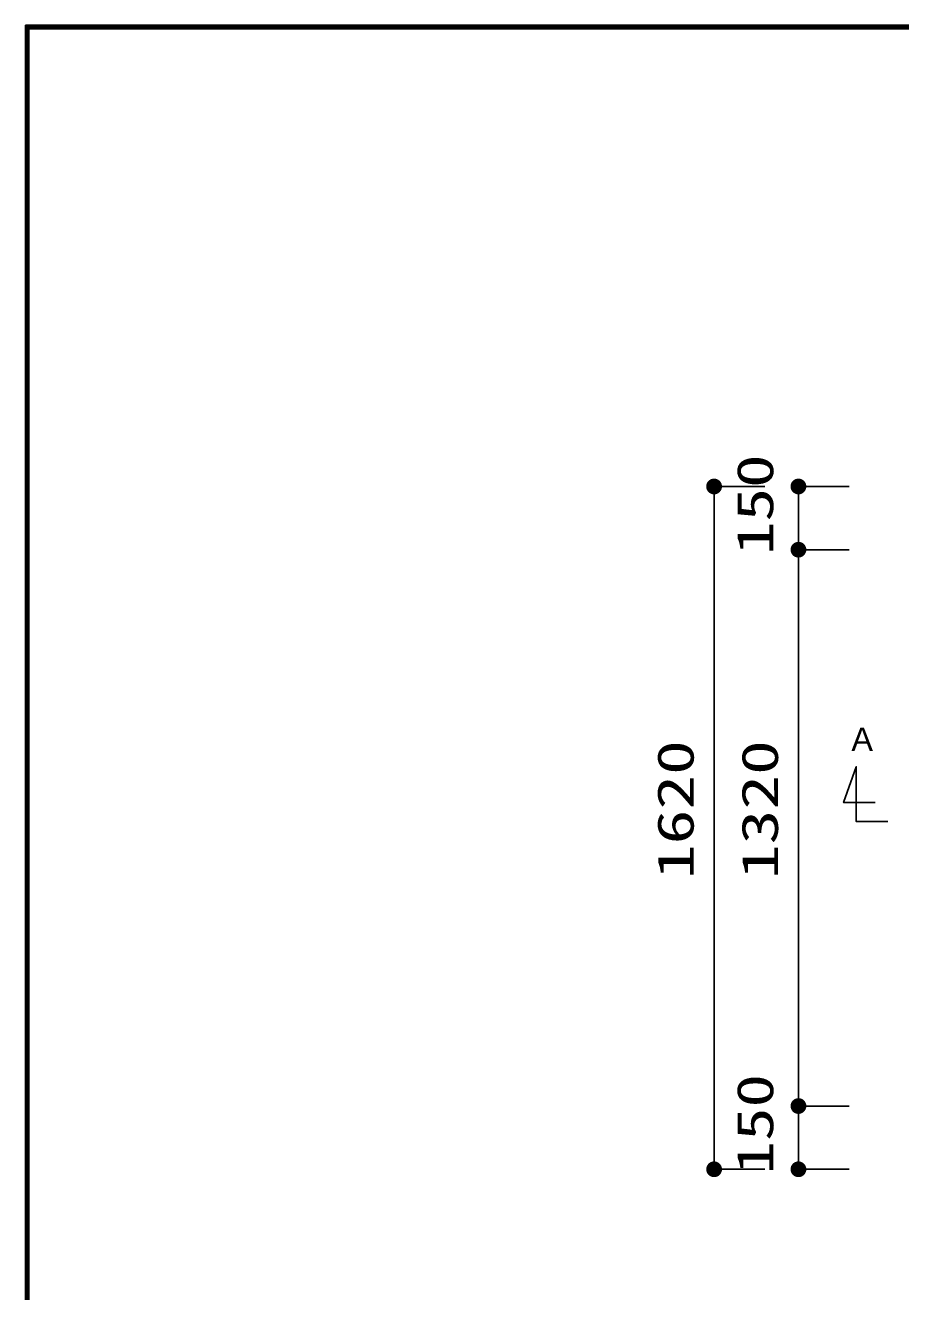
# Model space of a CAD drawing. Units: millimetres, scale not verified. Extents: x -8915 to 8404, y -6690 to 5387.
# Drawn here: x -7783 to -5707, y 2383 to 5387 of the extents above; entities that cross this region are included whole.
import ezdxf
from ezdxf.enums import TextEntityAlignment as Align

# ---------------------------------------------------------------- set-up
doc = ezdxf.new("R2010")
doc.units = ezdxf.units.MM
doc.header["$LTSCALE"] = 30
for name, color, linetype, lineweight in [('0-1_KIKI', 3, 'Continuous', 25), ('0-6_SUNPO', 7, 'Continuous', 25), ('0-7_07', 7, 'Continuous', 25)]:
    doc.layers.add(name, color=color, linetype=linetype, lineweight=lineweight)
doc.styles.add('MS Gothic', font='')
doc.styles.add('ＭＳ ゴシック', font='')
doc.styles.get('MS Gothic').set_extended_font_data('MS Gothic')
doc.styles.get('ＭＳ ゴシック').set_extended_font_data('MS Gothic')

msp = doc.modelspace()

# ---------------------------------------------------------------- linework, layer by layer
at = {"layer": '0-1_KIKI'}
msp.add_lwpolyline([(-5737.23, 3497.94), (-5812.23, 3497.94), (-5812.23, 3627.94), (-5842.23, 3542.94), (-5767.23, 3542.94)], dxfattribs=at)
at = {"layer": '0-6_SUNPO', "color": 4}
for p, q in [((-6029.42, 4292.94), (-6149.42, 4292.94)), ((-6149.42, 4292.94), (-6149.42, 2672.94)), ((-5829.42, 4292.94), (-5949.42, 4292.94)), ((-5949.42, 4292.94), (-5949.42, 4142.94)), ((-5829.42, 4142.94), (-5949.42, 4142.94)), ((-5829.42, 4142.94), (-5949.42, 4142.94)), ((-5949.42, 4142.94), (-5949.42, 2822.94)), ((-5829.42, 2822.94), (-5949.42, 2822.94)), ((-5829.42, 2822.94), (-5949.42, 2822.94)), ((-5949.42, 2822.94), (-5949.42, 2672.94)), ((-6029.42, 2672.94), (-6149.42, 2672.94)), ((-5829.42, 2672.94), (-5949.42, 2672.94))]:
    msp.add_line(p, q, dxfattribs=at)
at = {"layer": '0-6_SUNPO'}
for points in [[(-6167.81, 4296.59), (-6149.42, 4292.94), (-6168.17, 4292.94)], [(-6166.75, 4300.11), (-6149.42, 4292.94), (-6167.81, 4296.59)], [(-6165.01, 4303.35), (-6149.42, 4292.94), (-6166.75, 4300.11)], [(-6162.68, 4306.19), (-6149.42, 4292.94), (-6165.01, 4303.35)], [(-6159.84, 4308.53), (-6149.42, 4292.94), (-6162.68, 4306.19)], [(-6156.6, 4310.26), (-6149.42, 4292.94), (-6159.84, 4308.53)], [(-6153.08, 4311.33), (-6149.42, 4292.94), (-6156.6, 4310.26)], [(-6149.42, 4311.69), (-6149.42, 4292.94), (-6153.08, 4311.33)], [(-6145.77, 4311.33), (-6149.42, 4292.94), (-6149.42, 4311.69)], [(-6142.25, 4310.26), (-6149.42, 4292.94), (-6145.77, 4311.33)], [(-6139.01, 4308.53), (-6149.42, 4292.94), (-6142.25, 4310.26)], [(-6136.17, 4306.19), (-6149.42, 4292.94), (-6139.01, 4308.53)], [(-6133.83, 4303.35), (-6149.42, 4292.94), (-6136.17, 4306.19)], [(-6132.1, 4300.11), (-6149.42, 4292.94), (-6133.83, 4303.35)], [(-6131.03, 4296.59), (-6149.42, 4292.94), (-6132.1, 4300.11)], [(-6130.67, 4292.94), (-6149.42, 4292.94), (-6131.03, 4296.59)], [(-5967.81, 4296.59), (-5949.42, 4292.94), (-5968.17, 4292.94)], [(-5966.75, 4300.11), (-5949.42, 4292.94), (-5967.81, 4296.59)], [(-5965.01, 4303.35), (-5949.42, 4292.94), (-5966.75, 4300.11)], [(-5962.68, 4306.19), (-5949.42, 4292.94), (-5965.01, 4303.35)], [(-5959.84, 4308.53), (-5949.42, 4292.94), (-5962.68, 4306.19)], [(-5956.6, 4310.26), (-5949.42, 4292.94), (-5959.84, 4308.53)], [(-5953.08, 4311.33), (-5949.42, 4292.94), (-5956.6, 4310.26)], [(-5949.42, 4311.69), (-5949.42, 4292.94), (-5953.08, 4311.33)], [(-5945.77, 4311.33), (-5949.42, 4292.94), (-5949.42, 4311.69)], [(-5942.25, 4310.26), (-5949.42, 4292.94), (-5945.77, 4311.33)], [(-5939.01, 4308.53), (-5949.42, 4292.94), (-5942.25, 4310.26)], [(-5936.17, 4306.19), (-5949.42, 4292.94), (-5939.01, 4308.53)], [(-5933.83, 4303.35), (-5949.42, 4292.94), (-5936.17, 4306.19)], [(-5932.1, 4300.11), (-5949.42, 4292.94), (-5933.83, 4303.35)], [(-5931.03, 4296.59), (-5949.42, 4292.94), (-5932.1, 4300.11)], [(-5930.67, 4292.94), (-5949.42, 4292.94), (-5931.03, 4296.59)], [(-6168.17, 4292.94), (-6149.42, 4292.94), (-6167.81, 4289.28)], [(-6167.81, 4289.28), (-6149.42, 4292.94), (-6166.75, 4285.76)], [(-6166.75, 4285.76), (-6149.42, 4292.94), (-6165.01, 4282.52)], [(-6165.01, 4282.52), (-6149.42, 4292.94), (-6162.68, 4279.68)], [(-6162.68, 4279.68), (-6149.42, 4292.94), (-6159.84, 4277.35)], [(-6159.84, 4277.35), (-6149.42, 4292.94), (-6156.6, 4275.61)], [(-6156.6, 4275.61), (-6149.42, 4292.94), (-6153.08, 4274.55)], [(-6153.08, 4274.55), (-6149.42, 4292.94), (-6149.42, 4274.19)], [(-6149.42, 4274.19), (-6149.42, 4292.94), (-6145.77, 4274.55)], [(-6145.77, 4274.55), (-6149.42, 4292.94), (-6142.25, 4275.61)], [(-6142.25, 4275.61), (-6149.42, 4292.94), (-6139.01, 4277.35)], [(-6139.01, 4277.35), (-6149.42, 4292.94), (-6136.17, 4279.68)], [(-6136.17, 4279.68), (-6149.42, 4292.94), (-6133.83, 4282.52)], [(-6133.83, 4282.52), (-6149.42, 4292.94), (-6132.1, 4285.76)], [(-6132.1, 4285.76), (-6149.42, 4292.94), (-6131.03, 4289.28)], [(-6131.03, 4289.28), (-6149.42, 4292.94), (-6130.67, 4292.94)], [(-5968.17, 4292.94), (-5949.42, 4292.94), (-5967.81, 4289.28)], [(-5967.81, 4289.28), (-5949.42, 4292.94), (-5966.75, 4285.76)], [(-5966.75, 4285.76), (-5949.42, 4292.94), (-5965.01, 4282.52)], [(-5965.01, 4282.52), (-5949.42, 4292.94), (-5962.68, 4279.68)], [(-5962.68, 4279.68), (-5949.42, 4292.94), (-5959.84, 4277.35)], [(-5959.84, 4277.35), (-5949.42, 4292.94), (-5956.6, 4275.61)], [(-5956.6, 4275.61), (-5949.42, 4292.94), (-5953.08, 4274.55)], [(-5953.08, 4274.55), (-5949.42, 4292.94), (-5949.42, 4274.19)], [(-5949.42, 4274.19), (-5949.42, 4292.94), (-5945.77, 4274.55)], [(-5945.77, 4274.55), (-5949.42, 4292.94), (-5942.25, 4275.61)], [(-5942.25, 4275.61), (-5949.42, 4292.94), (-5939.01, 4277.35)], [(-5939.01, 4277.35), (-5949.42, 4292.94), (-5936.17, 4279.68)], [(-5936.17, 4279.68), (-5949.42, 4292.94), (-5933.83, 4282.52)], [(-5933.83, 4282.52), (-5949.42, 4292.94), (-5932.1, 4285.76)], [(-5932.1, 4285.76), (-5949.42, 4292.94), (-5931.03, 4289.28)], [(-5931.03, 4289.28), (-5949.42, 4292.94), (-5930.67, 4292.94)], [(-5967.81, 4146.59), (-5949.42, 4142.94), (-5968.17, 4142.94)], [(-5967.81, 4146.59), (-5949.42, 4142.94), (-5968.17, 4142.94)], [(-5966.75, 4150.11), (-5949.42, 4142.94), (-5967.81, 4146.59)], [(-5966.75, 4150.11), (-5949.42, 4142.94), (-5967.81, 4146.59)], [(-5965.01, 4153.35), (-5949.42, 4142.94), (-5966.75, 4150.11)], [(-5965.01, 4153.35), (-5949.42, 4142.94), (-5966.75, 4150.11)], [(-5962.68, 4156.19), (-5949.42, 4142.94), (-5965.01, 4153.35)], [(-5962.68, 4156.19), (-5949.42, 4142.94), (-5965.01, 4153.35)], [(-5959.84, 4158.53), (-5949.42, 4142.94), (-5962.68, 4156.19)], [(-5959.84, 4158.53), (-5949.42, 4142.94), (-5962.68, 4156.19)], [(-5956.6, 4160.26), (-5949.42, 4142.94), (-5959.84, 4158.53)], [(-5956.6, 4160.26), (-5949.42, 4142.94), (-5959.84, 4158.53)], [(-5953.08, 4161.33), (-5949.42, 4142.94), (-5956.6, 4160.26)], [(-5953.08, 4161.33), (-5949.42, 4142.94), (-5956.6, 4160.26)], [(-5949.42, 4161.69), (-5949.42, 4142.94), (-5953.08, 4161.33)], [(-5949.42, 4161.69), (-5949.42, 4142.94), (-5953.08, 4161.33)], [(-5945.77, 4161.33), (-5949.42, 4142.94), (-5949.42, 4161.69)], [(-5945.77, 4161.33), (-5949.42, 4142.94), (-5949.42, 4161.69)], [(-5942.25, 4160.26), (-5949.42, 4142.94), (-5945.77, 4161.33)], [(-5942.25, 4160.26), (-5949.42, 4142.94), (-5945.77, 4161.33)], [(-5939.01, 4158.53), (-5949.42, 4142.94), (-5942.25, 4160.26)], [(-5939.01, 4158.53), (-5949.42, 4142.94), (-5942.25, 4160.26)], [(-5936.17, 4156.19), (-5949.42, 4142.94), (-5939.01, 4158.53)], [(-5936.17, 4156.19), (-5949.42, 4142.94), (-5939.01, 4158.53)], [(-5933.83, 4153.35), (-5949.42, 4142.94), (-5936.17, 4156.19)], [(-5933.83, 4153.35), (-5949.42, 4142.94), (-5936.17, 4156.19)], [(-5932.1, 4150.11), (-5949.42, 4142.94), (-5933.83, 4153.35)], [(-5932.1, 4150.11), (-5949.42, 4142.94), (-5933.83, 4153.35)], [(-5931.03, 4146.59), (-5949.42, 4142.94), (-5932.1, 4150.11)], [(-5931.03, 4146.59), (-5949.42, 4142.94), (-5932.1, 4150.11)], [(-5930.67, 4142.94), (-5949.42, 4142.94), (-5931.03, 4146.59)], [(-5930.67, 4142.94), (-5949.42, 4142.94), (-5931.03, 4146.59)], [(-5968.17, 4142.94), (-5949.42, 4142.94), (-5967.81, 4139.28)], [(-5968.17, 4142.94), (-5949.42, 4142.94), (-5967.81, 4139.28)], [(-5967.81, 4139.28), (-5949.42, 4142.94), (-5966.75, 4135.76)], [(-5967.81, 4139.28), (-5949.42, 4142.94), (-5966.75, 4135.76)], [(-5966.75, 4135.76), (-5949.42, 4142.94), (-5965.01, 4132.52)], [(-5966.75, 4135.76), (-5949.42, 4142.94), (-5965.01, 4132.52)], [(-5965.01, 4132.52), (-5949.42, 4142.94), (-5962.68, 4129.68)], [(-5965.01, 4132.52), (-5949.42, 4142.94), (-5962.68, 4129.68)], [(-5962.68, 4129.68), (-5949.42, 4142.94), (-5959.84, 4127.35)], [(-5962.68, 4129.68), (-5949.42, 4142.94), (-5959.84, 4127.35)], [(-5959.84, 4127.35), (-5949.42, 4142.94), (-5956.6, 4125.61)], [(-5959.84, 4127.35), (-5949.42, 4142.94), (-5956.6, 4125.61)], [(-5956.6, 4125.61), (-5949.42, 4142.94), (-5953.08, 4124.55)], [(-5956.6, 4125.61), (-5949.42, 4142.94), (-5953.08, 4124.55)], [(-5953.08, 4124.55), (-5949.42, 4142.94), (-5949.42, 4124.19)], [(-5953.08, 4124.55), (-5949.42, 4142.94), (-5949.42, 4124.19)], [(-5949.42, 4124.19), (-5949.42, 4142.94), (-5945.77, 4124.55)], [(-5945.77, 4124.55), (-5949.42, 4142.94), (-5942.25, 4125.61)], [(-5942.25, 4125.61), (-5949.42, 4142.94), (-5939.01, 4127.35)], [(-5939.01, 4127.35), (-5949.42, 4142.94), (-5936.17, 4129.68)], [(-5936.17, 4129.68), (-5949.42, 4142.94), (-5933.83, 4132.52)], [(-5933.83, 4132.52), (-5949.42, 4142.94), (-5932.1, 4135.76)], [(-5932.1, 4135.76), (-5949.42, 4142.94), (-5931.03, 4139.28)], [(-5931.03, 4139.28), (-5949.42, 4142.94), (-5930.67, 4142.94)], [(-5949.42, 4124.19), (-5949.42, 4142.94), (-5945.77, 4124.55)], [(-5945.77, 4124.55), (-5949.42, 4142.94), (-5942.25, 4125.61)], [(-5942.25, 4125.61), (-5949.42, 4142.94), (-5939.01, 4127.35)], [(-5939.01, 4127.35), (-5949.42, 4142.94), (-5936.17, 4129.68)], [(-5936.17, 4129.68), (-5949.42, 4142.94), (-5933.83, 4132.52)], [(-5933.83, 4132.52), (-5949.42, 4142.94), (-5932.1, 4135.76)], [(-5932.1, 4135.76), (-5949.42, 4142.94), (-5931.03, 4139.28)], [(-5931.03, 4139.28), (-5949.42, 4142.94), (-5930.67, 4142.94)], [(-5967.81, 2826.59), (-5949.42, 2822.94), (-5968.17, 2822.94)], [(-5967.81, 2826.59), (-5949.42, 2822.94), (-5968.17, 2822.94)], [(-5966.75, 2830.11), (-5949.42, 2822.94), (-5967.81, 2826.59)], [(-5966.75, 2830.11), (-5949.42, 2822.94), (-5967.81, 2826.59)], [(-5965.01, 2833.35), (-5949.42, 2822.94), (-5966.75, 2830.11)], [(-5965.01, 2833.35), (-5949.42, 2822.94), (-5966.75, 2830.11)], [(-5962.68, 2836.19), (-5949.42, 2822.94), (-5965.01, 2833.35)], [(-5962.68, 2836.19), (-5949.42, 2822.94), (-5965.01, 2833.35)], [(-5959.84, 2838.53), (-5949.42, 2822.94), (-5962.68, 2836.19)], [(-5959.84, 2838.53), (-5949.42, 2822.94), (-5962.68, 2836.19)], [(-5956.6, 2840.26), (-5949.42, 2822.94), (-5959.84, 2838.53)], [(-5956.6, 2840.26), (-5949.42, 2822.94), (-5959.84, 2838.53)], [(-5953.08, 2841.33), (-5949.42, 2822.94), (-5956.6, 2840.26)], [(-5953.08, 2841.33), (-5949.42, 2822.94), (-5956.6, 2840.26)], [(-5949.42, 2841.69), (-5949.42, 2822.94), (-5953.08, 2841.33)], [(-5949.42, 2841.69), (-5949.42, 2822.94), (-5953.08, 2841.33)], [(-5945.77, 2841.33), (-5949.42, 2822.94), (-5949.42, 2841.69)], [(-5945.77, 2841.33), (-5949.42, 2822.94), (-5949.42, 2841.69)], [(-5942.25, 2840.26), (-5949.42, 2822.94), (-5945.77, 2841.33)], [(-5942.25, 2840.26), (-5949.42, 2822.94), (-5945.77, 2841.33)], [(-5939.01, 2838.53), (-5949.42, 2822.94), (-5942.25, 2840.26)], [(-5939.01, 2838.53), (-5949.42, 2822.94), (-5942.25, 2840.26)], [(-5936.17, 2836.19), (-5949.42, 2822.94), (-5939.01, 2838.53)], [(-5936.17, 2836.19), (-5949.42, 2822.94), (-5939.01, 2838.53)], [(-5933.83, 2833.35), (-5949.42, 2822.94), (-5936.17, 2836.19)], [(-5933.83, 2833.35), (-5949.42, 2822.94), (-5936.17, 2836.19)], [(-5932.1, 2830.11), (-5949.42, 2822.94), (-5933.83, 2833.35)], [(-5932.1, 2830.11), (-5949.42, 2822.94), (-5933.83, 2833.35)], [(-5931.03, 2826.59), (-5949.42, 2822.94), (-5932.1, 2830.11)], [(-5931.03, 2826.59), (-5949.42, 2822.94), (-5932.1, 2830.11)], [(-5930.67, 2822.94), (-5949.42, 2822.94), (-5931.03, 2826.59)], [(-5930.67, 2822.94), (-5949.42, 2822.94), (-5931.03, 2826.59)], [(-5968.17, 2822.94), (-5949.42, 2822.94), (-5967.81, 2819.28)], [(-5968.17, 2822.94), (-5949.42, 2822.94), (-5967.81, 2819.28)], [(-5967.81, 2819.28), (-5949.42, 2822.94), (-5966.75, 2815.76)], [(-5967.81, 2819.28), (-5949.42, 2822.94), (-5966.75, 2815.76)], [(-5966.75, 2815.76), (-5949.42, 2822.94), (-5965.01, 2812.52)], [(-5966.75, 2815.76), (-5949.42, 2822.94), (-5965.01, 2812.52)], [(-5965.01, 2812.52), (-5949.42, 2822.94), (-5962.68, 2809.68)], [(-5965.01, 2812.52), (-5949.42, 2822.94), (-5962.68, 2809.68)], [(-5962.68, 2809.68), (-5949.42, 2822.94), (-5959.84, 2807.35)], [(-5962.68, 2809.68), (-5949.42, 2822.94), (-5959.84, 2807.35)], [(-5959.84, 2807.35), (-5949.42, 2822.94), (-5956.6, 2805.61)], [(-5959.84, 2807.35), (-5949.42, 2822.94), (-5956.6, 2805.61)], [(-5956.6, 2805.61), (-5949.42, 2822.94), (-5953.08, 2804.55)], [(-5956.6, 2805.61), (-5949.42, 2822.94), (-5953.08, 2804.55)], [(-5953.08, 2804.55), (-5949.42, 2822.94), (-5949.42, 2804.19)], [(-5953.08, 2804.55), (-5949.42, 2822.94), (-5949.42, 2804.19)], [(-5949.42, 2804.19), (-5949.42, 2822.94), (-5945.77, 2804.55)], [(-5945.77, 2804.55), (-5949.42, 2822.94), (-5942.25, 2805.61)], [(-5942.25, 2805.61), (-5949.42, 2822.94), (-5939.01, 2807.35)], [(-5939.01, 2807.35), (-5949.42, 2822.94), (-5936.17, 2809.68)], [(-5936.17, 2809.68), (-5949.42, 2822.94), (-5933.83, 2812.52)], [(-5933.83, 2812.52), (-5949.42, 2822.94), (-5932.1, 2815.76)], [(-5932.1, 2815.76), (-5949.42, 2822.94), (-5931.03, 2819.28)], [(-5931.03, 2819.28), (-5949.42, 2822.94), (-5930.67, 2822.94)], [(-5949.42, 2804.19), (-5949.42, 2822.94), (-5945.77, 2804.55)], [(-5945.77, 2804.55), (-5949.42, 2822.94), (-5942.25, 2805.61)], [(-5942.25, 2805.61), (-5949.42, 2822.94), (-5939.01, 2807.35)], [(-5939.01, 2807.35), (-5949.42, 2822.94), (-5936.17, 2809.68)], [(-5936.17, 2809.68), (-5949.42, 2822.94), (-5933.83, 2812.52)], [(-5933.83, 2812.52), (-5949.42, 2822.94), (-5932.1, 2815.76)], [(-5932.1, 2815.76), (-5949.42, 2822.94), (-5931.03, 2819.28)], [(-5931.03, 2819.28), (-5949.42, 2822.94), (-5930.67, 2822.94)], [(-6167.81, 2676.59), (-6149.42, 2672.94), (-6168.17, 2672.94)], [(-6166.75, 2680.11), (-6149.42, 2672.94), (-6167.81, 2676.59)], [(-6165.01, 2683.35), (-6149.42, 2672.94), (-6166.75, 2680.11)], [(-6162.68, 2686.19), (-6149.42, 2672.94), (-6165.01, 2683.35)], [(-6159.84, 2688.53), (-6149.42, 2672.94), (-6162.68, 2686.19)], [(-6156.6, 2690.26), (-6149.42, 2672.94), (-6159.84, 2688.53)], [(-6153.08, 2691.33), (-6149.42, 2672.94), (-6156.6, 2690.26)], [(-6149.42, 2691.69), (-6149.42, 2672.94), (-6153.08, 2691.33)], [(-6145.77, 2691.33), (-6149.42, 2672.94), (-6149.42, 2691.69)], [(-6142.25, 2690.26), (-6149.42, 2672.94), (-6145.77, 2691.33)], [(-6139.01, 2688.53), (-6149.42, 2672.94), (-6142.25, 2690.26)], [(-6136.17, 2686.19), (-6149.42, 2672.94), (-6139.01, 2688.53)], [(-6133.83, 2683.35), (-6149.42, 2672.94), (-6136.17, 2686.19)], [(-6132.1, 2680.11), (-6149.42, 2672.94), (-6133.83, 2683.35)], [(-6131.03, 2676.59), (-6149.42, 2672.94), (-6132.1, 2680.11)], [(-6130.67, 2672.94), (-6149.42, 2672.94), (-6131.03, 2676.59)], [(-5967.81, 2676.59), (-5949.42, 2672.94), (-5968.17, 2672.94)], [(-5966.75, 2680.11), (-5949.42, 2672.94), (-5967.81, 2676.59)], [(-5965.01, 2683.35), (-5949.42, 2672.94), (-5966.75, 2680.11)], [(-5962.68, 2686.19), (-5949.42, 2672.94), (-5965.01, 2683.35)], [(-5959.84, 2688.53), (-5949.42, 2672.94), (-5962.68, 2686.19)], [(-5956.6, 2690.26), (-5949.42, 2672.94), (-5959.84, 2688.53)], [(-5953.08, 2691.33), (-5949.42, 2672.94), (-5956.6, 2690.26)], [(-5949.42, 2691.69), (-5949.42, 2672.94), (-5953.08, 2691.33)], [(-5945.77, 2691.33), (-5949.42, 2672.94), (-5949.42, 2691.69)], [(-5942.25, 2690.26), (-5949.42, 2672.94), (-5945.77, 2691.33)], [(-5939.01, 2688.53), (-5949.42, 2672.94), (-5942.25, 2690.26)], [(-5936.17, 2686.19), (-5949.42, 2672.94), (-5939.01, 2688.53)], [(-5933.83, 2683.35), (-5949.42, 2672.94), (-5936.17, 2686.19)], [(-5932.1, 2680.11), (-5949.42, 2672.94), (-5933.83, 2683.35)], [(-5931.03, 2676.59), (-5949.42, 2672.94), (-5932.1, 2680.11)], [(-5930.67, 2672.94), (-5949.42, 2672.94), (-5931.03, 2676.59)], [(-6168.17, 2672.94), (-6149.42, 2672.94), (-6167.81, 2669.28)], [(-6167.81, 2669.28), (-6149.42, 2672.94), (-6166.75, 2665.76)], [(-6166.75, 2665.76), (-6149.42, 2672.94), (-6165.01, 2662.52)], [(-6165.01, 2662.52), (-6149.42, 2672.94), (-6162.68, 2659.68)], [(-6162.68, 2659.68), (-6149.42, 2672.94), (-6159.84, 2657.35)], [(-6159.84, 2657.35), (-6149.42, 2672.94), (-6156.6, 2655.61)], [(-6156.6, 2655.61), (-6149.42, 2672.94), (-6153.08, 2654.55)], [(-6153.08, 2654.55), (-6149.42, 2672.94), (-6149.42, 2654.19)], [(-6149.42, 2654.19), (-6149.42, 2672.94), (-6145.77, 2654.55)], [(-6145.77, 2654.55), (-6149.42, 2672.94), (-6142.25, 2655.61)], [(-6142.25, 2655.61), (-6149.42, 2672.94), (-6139.01, 2657.35)], [(-6139.01, 2657.35), (-6149.42, 2672.94), (-6136.17, 2659.68)], [(-6136.17, 2659.68), (-6149.42, 2672.94), (-6133.83, 2662.52)], [(-6133.83, 2662.52), (-6149.42, 2672.94), (-6132.1, 2665.76)], [(-6132.1, 2665.76), (-6149.42, 2672.94), (-6131.03, 2669.28)], [(-6131.03, 2669.28), (-6149.42, 2672.94), (-6130.67, 2672.94)], [(-5968.17, 2672.94), (-5949.42, 2672.94), (-5967.81, 2669.28)], [(-5967.81, 2669.28), (-5949.42, 2672.94), (-5966.75, 2665.76)], [(-5966.75, 2665.76), (-5949.42, 2672.94), (-5965.01, 2662.52)], [(-5965.01, 2662.52), (-5949.42, 2672.94), (-5962.68, 2659.68)], [(-5962.68, 2659.68), (-5949.42, 2672.94), (-5959.84, 2657.35)], [(-5959.84, 2657.35), (-5949.42, 2672.94), (-5956.6, 2655.61)], [(-5956.6, 2655.61), (-5949.42, 2672.94), (-5953.08, 2654.55)], [(-5953.08, 2654.55), (-5949.42, 2672.94), (-5949.42, 2654.19)], [(-5949.42, 2654.19), (-5949.42, 2672.94), (-5945.77, 2654.55)], [(-5945.77, 2654.55), (-5949.42, 2672.94), (-5942.25, 2655.61)], [(-5942.25, 2655.61), (-5949.42, 2672.94), (-5939.01, 2657.35)], [(-5939.01, 2657.35), (-5949.42, 2672.94), (-5936.17, 2659.68)], [(-5936.17, 2659.68), (-5949.42, 2672.94), (-5933.83, 2662.52)], [(-5933.83, 2662.52), (-5949.42, 2672.94), (-5932.1, 2665.76)], [(-5932.1, 2665.76), (-5949.42, 2672.94), (-5931.03, 2669.28)], [(-5931.03, 2669.28), (-5949.42, 2672.94), (-5930.67, 2672.94)]]:
    msp.add_solid(points, dxfattribs=at)
at = {"layer": '0-7_07'}
for p, q in [((-7783.03, 5387.08), (8403.77, 5387.08)), ((-7783.03, 5387.08), (-7783.03, -6197.73)), ((-7782.43, 5386.48), (8403.17, 5386.48)), ((-7782.43, 5386.48), (-7782.43, -6197.13)), ((-7781.83, 5385.88), (8402.57, 5385.88)), ((-7781.83, 5385.88), (-7781.83, -6196.53)), ((-7781.23, 5385.28), (8401.97, 5385.28)), ((-7781.23, 5385.28), (-7781.23, -6195.93)), ((-7780.63, 5384.68), (8401.37, 5384.68)), ((-7780.63, 5384.68), (-7780.63, -6195.33)), ((-7780.03, 5384.08), (8400.77, 5384.08)), ((-7780.03, 5384.08), (-7780.03, -6194.73)), ((-7779.43, 5383.48), (8400.17, 5383.48)), ((-7779.43, 5383.48), (-7779.43, -6194.13)), ((-7778.83, 5382.88), (8399.57, 5382.88)), ((-7778.83, 5382.88), (-7778.83, -6193.53)), ((-7778.23, 5382.28), (8398.97, 5382.28)), ((-7778.23, 5382.28), (-7778.23, -6192.93)), ((-7777.63, 5381.68), (8398.37, 5381.68)), ((-7777.63, 5381.68), (-7777.63, -6192.33)), ((-7777.03, 5381.08), (8397.77, 5381.08)), ((-7777.03, 5381.08), (-7777.03, -6191.73)), ((-7776.43, 5380.48), (8397.17, 5380.48)), ((-7776.43, 5380.48), (-7776.43, -6191.13)), ((-7775.83, 5379.88), (8396.57, 5379.88)), ((-7775.83, 5379.88), (-7775.83, -6190.53)), ((-7775.23, 5379.28), (8395.97, 5379.28)), ((-7775.23, 5379.28), (-7775.23, -6189.93)), ((-7774.63, 5378.68), (8395.37, 5378.68)), ((-7774.63, 5378.68), (-7774.63, -6189.33))]:
    msp.add_line(p, q, dxfattribs=at)

# ---------------------------------------------------------------- texts
at = {"layer": '0-1_KIKI', "color": 4, "style": 'MS Gothic'}
msp.add_text('Ａ', height=54.99, dxfattribs=at).set_placement((-5835.31, 3649.21), align=Align.BOTTOM_LEFT)
at = {"layer": '0-6_SUNPO', "color": 3, "style": 'ＭＳ ゴシック'}
for s, width, p in [('150', 1.35, (-5983.17, 4130.51)), ('1620', 1.4, (-6171.92, 3361.22)), ('1320', 1.4, (-5971.92, 3361.22)), ('150', 1.35, (-5983.17, 2660.51))]:
    msp.add_text(s, height=86.59, rotation=90, dxfattribs=dict(at, width=width)).set_placement(p, align=Align.BOTTOM_LEFT)

doc.saveas('drawing.dxf')
